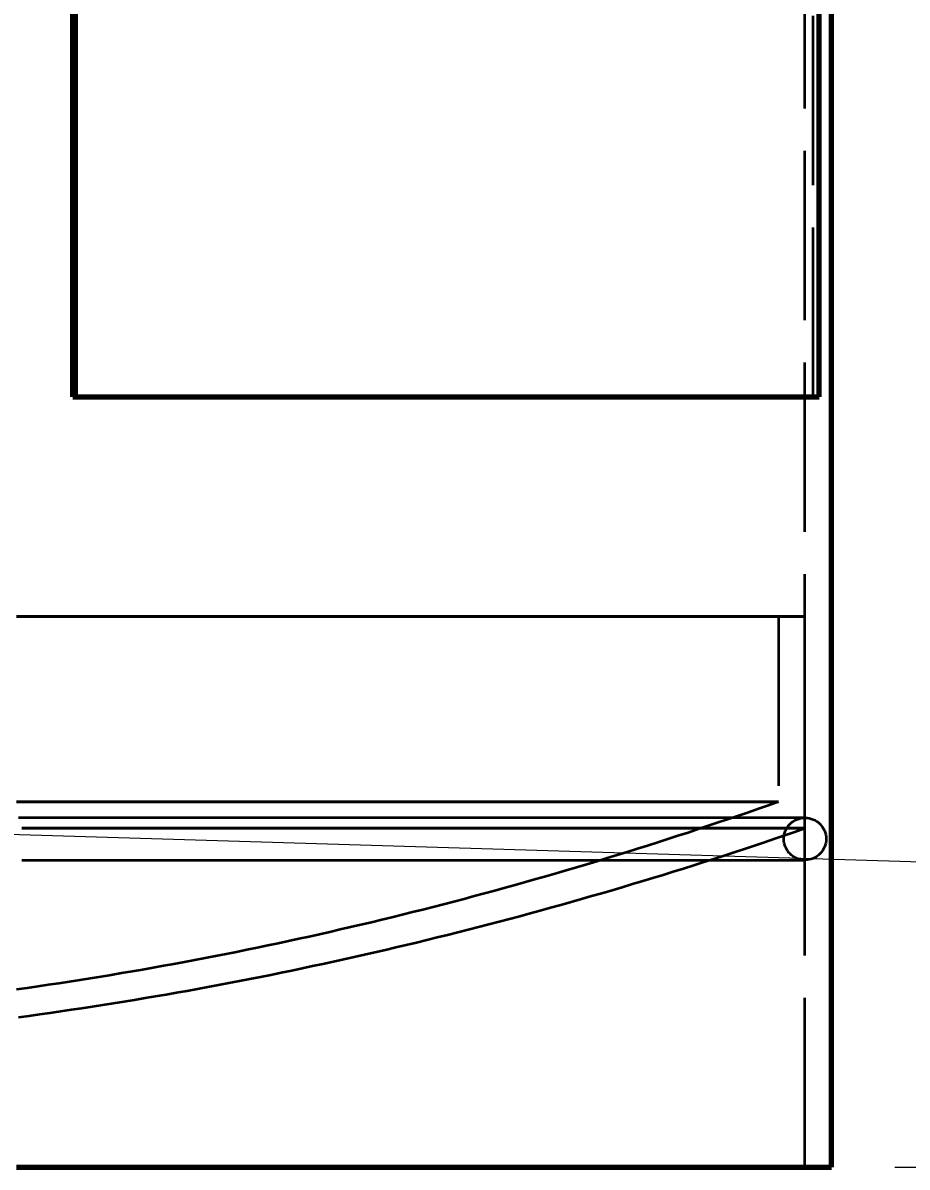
# Model space of a CAD drawing. Header units: millimetres. Extents: x 0 to 2382, y 0 to 420.
# Drawn here: x 172.67 to 193.56, y 173.36 to 200.38 of the extents above; entities that cross this region are included whole.
import ezdxf

# ---------------------------------------------------------------- set-up
doc = ezdxf.new("R2010")
doc.units = ezdxf.units.MM
doc.linetypes.add('IRAM-E-TRAZOS', pattern=[5, 4, -1])
for name, color, linetype, lineweight in [('01-VISIBLE', 7, 'CONTINUOUS', 70), ('02-OCULTA', 4, 'IRAM-E-TRAZOS', 35), ('04-COTA', 3, 'CONTINUOUS', 18), ('08-FINA', 5, 'CONTINUOUS', 18)]:
    doc.layers.add(name, color=color, linetype=linetype, lineweight=lineweight)
doc.styles.add('ISO3098', font='isocpeur.ttf')
doc.dimstyles.new('FLAMA-IRAM', dxfattribs={"dimtxt": 3.5, "dimasz": 3.5, "dimexe": 2, "dimexo": 1.5, "dimgap": 1, "dimtad": 1, "dimdec": 1, "dimtxsty": 'ISO3098', "dimblk": 'IRAM_FLECHA', "dimblk1": 'IRAM_FLECHA', "dimblk2": 'IRAM_FLECHA', "dimcen": 2.5, "dimclrd": 256, "dimclre": 256, "dimclrt": 256, "dimazin": 3, "dimtfac": 1, "dimtmove": 0, "dimatfit": 3, "dimlwd": 18, "dimlwe": 18})

# ---------------------------------------------------------------- blocks, each defined once
blk = doc.blocks.new('IRAM_FLECHA')
blk.add_solid([(0, 0), (-1, 0.125), (-1, -0.125)])

msp = doc.modelspace()

# ---------------------------------------------------------------- linework, layer by layer
at = {"layer": '01-VISIBLE'}
for p, q in [((191.77, 173.363), (191.77, 214.548)), ((173.847, 191.548), (173.847, 211.548)), ((173.911, 191.548), (173.911, 211.548)), ((191.484, 191.548), (191.484, 211.548)), ((173.847, 191.548), (173.911, 191.548))]:
    msp.add_line(p, q, dxfattribs=at)
for points in [[(173.911, 191.548), (174.162, 191.548), (174.413, 191.548), (174.664, 191.548), (174.915, 191.548), (175.166, 191.548), (175.417, 191.548), (175.668, 191.548), (175.919, 191.548), (176.17, 191.548), (176.421, 191.548), (176.672, 191.548), (176.923, 191.548), (177.174, 191.548), (177.425, 191.548), (177.676, 191.548), (177.927, 191.548), (178.178, 191.548), (178.429, 191.548), (178.68, 191.548), (178.931, 191.548), (179.183, 191.548), (179.434, 191.548), (179.685, 191.548), (179.936, 191.548), (180.187, 191.548), (180.438, 191.548), (180.689, 191.548), (180.94, 191.548), (181.191, 191.548), (181.442, 191.548), (181.693, 191.548), (181.944, 191.548), (182.195, 191.548), (182.446, 191.548), (182.697, 191.548), (182.948, 191.548), (183.199, 191.548), (183.45, 191.548), (183.701, 191.548), (183.952, 191.548), (184.203, 191.548), (184.454, 191.548), (184.705, 191.548), (184.957, 191.548), (185.208, 191.548), (185.459, 191.548), (185.71, 191.548), (185.961, 191.548), (186.212, 191.548), (186.463, 191.548), (186.714, 191.548), (186.965, 191.548), (187.216, 191.548), (187.467, 191.548), (187.718, 191.548), (187.969, 191.548), (188.22, 191.548), (188.471, 191.548), (188.722, 191.548), (188.973, 191.548), (189.224, 191.548), (189.475, 191.548), (189.726, 191.548), (189.977, 191.548), (190.228, 191.548), (190.48, 191.548), (190.731, 191.548), (190.982, 191.548), (191.233, 191.548), (191.484, 191.548)], [(172.52, 173.363), (172.77, 173.363), (173.02, 173.363), (173.27, 173.363), (173.52, 173.363), (173.77, 173.363), (174.02, 173.363), (174.27, 173.363), (174.52, 173.363), (174.77, 173.363), (175.02, 173.363), (175.27, 173.363), (175.52, 173.363), (175.77, 173.363), (176.02, 173.363), (176.27, 173.363), (176.52, 173.363), (176.77, 173.363), (177.02, 173.363), (177.27, 173.363), (177.52, 173.363), (177.77, 173.363), (178.02, 173.363), (178.27, 173.363), (178.52, 173.363), (178.77, 173.363), (179.02, 173.363), (179.27, 173.363), (179.52, 173.363), (179.77, 173.363), (180.02, 173.363), (180.27, 173.363), (180.52, 173.363), (180.77, 173.363), (181.02, 173.363), (181.27, 173.363), (181.52, 173.363), (181.77, 173.363), (182.02, 173.363), (182.27, 173.363), (182.52, 173.363), (182.77, 173.363), (183.02, 173.363), (183.27, 173.363), (183.52, 173.363), (183.77, 173.363), (184.02, 173.363), (184.27, 173.363), (184.52, 173.363), (184.77, 173.363), (185.02, 173.363), (185.27, 173.363), (185.52, 173.363), (185.77, 173.363), (186.02, 173.363), (186.27, 173.363), (186.52, 173.363), (186.77, 173.363), (187.02, 173.363), (187.27, 173.363), (187.52, 173.363), (187.77, 173.363), (188.02, 173.363), (188.27, 173.363), (188.52, 173.363), (188.77, 173.363), (189.02, 173.363), (189.27, 173.363), (189.52, 173.363), (189.77, 173.363), (190.02, 173.363), (190.27, 173.363), (190.52, 173.363), (190.77, 173.363), (191.02, 173.363), (191.27, 173.363), (191.52, 173.363), (191.77, 173.363)]]:
    msp.add_lwpolyline(points, dxfattribs=at)
at = {"layer": '02-OCULTA'}
for p, q in [((191.145, 173.363), (191.145, 301.544)), ((191.336, 191.548), (191.336, 211.548)), ((191.336, 191.548), (191.484, 191.548)), ((190.52, 186.363), (190.52, 181.988)), ((191.145, 181.363), (191.145, 186.363))]:
    msp.add_line(p, q, dxfattribs=at)
for points in [[(173.847, 191.548), (174.101, 191.548), (174.354, 191.548), (174.608, 191.548), (174.861, 191.548), (175.115, 191.548), (175.368, 191.548), (175.622, 191.548), (175.875, 191.548), (176.128, 191.548), (176.382, 191.548), (176.635, 191.548), (176.889, 191.548), (177.142, 191.548), (177.396, 191.548), (177.649, 191.548), (177.903, 191.548), (178.156, 191.548), (178.41, 191.548), (178.663, 191.548), (178.916, 191.548), (179.17, 191.548), (179.423, 191.548), (179.677, 191.548), (179.93, 191.548), (180.184, 191.548), (180.437, 191.548), (180.691, 191.548), (180.944, 191.548), (181.198, 191.548), (181.451, 191.548), (181.704, 191.548), (181.958, 191.548), (182.211, 191.548), (182.465, 191.548), (182.718, 191.548), (182.972, 191.548), (183.225, 191.548), (183.479, 191.548), (183.732, 191.548), (183.986, 191.548), (184.239, 191.548), (184.492, 191.548), (184.746, 191.548), (184.999, 191.548), (185.253, 191.548), (185.506, 191.548), (185.76, 191.548), (186.013, 191.548), (186.267, 191.548), (186.52, 191.548), (186.774, 191.548), (187.027, 191.548), (187.28, 191.548), (187.534, 191.548), (187.787, 191.548), (188.041, 191.548), (188.294, 191.548), (188.548, 191.548), (188.801, 191.548), (189.055, 191.548), (189.308, 191.548), (189.562, 191.548), (189.815, 191.548), (190.068, 191.548), (190.322, 191.548), (190.575, 191.548), (190.829, 191.548), (191.082, 191.548), (191.336, 191.548)], [(190.52, 186.363), (190.27, 186.363), (190.02, 186.363), (189.77, 186.363), (189.52, 186.363), (189.27, 186.363), (189.02, 186.363), (188.77, 186.363), (188.52, 186.363), (188.27, 186.363), (188.02, 186.363), (187.77, 186.363), (187.52, 186.363), (187.27, 186.363), (187.02, 186.363), (186.77, 186.363), (186.52, 186.363), (186.27, 186.363), (186.02, 186.363), (185.77, 186.363), (185.52, 186.363), (185.27, 186.363), (185.02, 186.363), (184.77, 186.363), (184.52, 186.363), (184.27, 186.363), (184.02, 186.363), (183.77, 186.363), (183.52, 186.363), (183.27, 186.363), (183.02, 186.363), (182.77, 186.363), (182.52, 186.363), (182.27, 186.363), (182.02, 186.363), (181.77, 186.363), (181.52, 186.363), (181.27, 186.363), (181.02, 186.363), (180.77, 186.363), (180.52, 186.363), (180.27, 186.363), (180.02, 186.363), (179.77, 186.363), (179.52, 186.363), (179.27, 186.363), (179.02, 186.363), (178.77, 186.363), (178.52, 186.363), (178.27, 186.363), (178.02, 186.363), (177.77, 186.363), (177.52, 186.363), (177.27, 186.363), (177.02, 186.363), (176.77, 186.363), (176.52, 186.363), (176.27, 186.363), (176.02, 186.363), (175.77, 186.363), (175.52, 186.363), (175.27, 186.363), (175.02, 186.363), (174.77, 186.363), (174.52, 186.363), (174.27, 186.363), (174.02, 186.363), (173.77, 186.363), (173.52, 186.363), (173.27, 186.363), (173.02, 186.363), (172.77, 186.363), (172.52, 186.363)], [(172.52, 186.363), (172.77, 186.363), (173.02, 186.363), (173.27, 186.363), (173.52, 186.363), (173.77, 186.363), (174.02, 186.363), (174.27, 186.363), (174.52, 186.363), (174.77, 186.363), (175.02, 186.363), (175.27, 186.363), (175.52, 186.363), (175.77, 186.363), (176.02, 186.363), (176.27, 186.363), (176.52, 186.363), (176.77, 186.363), (177.02, 186.363), (177.27, 186.363), (177.52, 186.363), (177.77, 186.363), (178.02, 186.363), (178.27, 186.363), (178.52, 186.363), (178.77, 186.363), (179.02, 186.363), (179.27, 186.363), (179.52, 186.363), (179.77, 186.363), (180.02, 186.363), (180.27, 186.363), (180.52, 186.363), (180.77, 186.363), (181.02, 186.363), (181.27, 186.363), (181.52, 186.363), (181.77, 186.363), (182.02, 186.363), (182.27, 186.363), (182.52, 186.363), (182.77, 186.363), (183.02, 186.363), (183.27, 186.363), (183.52, 186.363), (183.77, 186.363), (184.02, 186.363), (184.27, 186.363), (184.52, 186.363), (184.77, 186.363), (185.02, 186.363), (185.27, 186.363), (185.52, 186.363), (185.77, 186.363), (186.02, 186.363), (186.27, 186.363), (186.52, 186.363), (186.77, 186.363), (187.02, 186.363), (187.27, 186.363), (187.52, 186.363), (187.77, 186.363), (188.02, 186.363), (188.27, 186.363), (188.52, 186.363), (188.77, 186.363), (189.02, 186.363), (189.27, 186.363), (189.52, 186.363), (189.77, 186.363), (190.02, 186.363), (190.27, 186.363), (190.52, 186.363)], [(191.145, 186.363), (190.895, 186.363), (190.645, 186.363), (190.395, 186.363), (190.145, 186.363), (189.895, 186.363), (189.645, 186.363), (189.395, 186.363), (189.145, 186.363), (188.895, 186.363), (188.645, 186.363), (188.395, 186.363), (188.145, 186.363), (187.895, 186.363), (187.645, 186.363), (187.395, 186.363), (187.145, 186.363), (186.895, 186.363), (186.645, 186.363), (186.395, 186.363), (186.145, 186.363), (185.895, 186.363), (185.645, 186.363), (185.395, 186.363), (185.145, 186.363), (184.895, 186.363), (184.645, 186.363), (184.395, 186.363), (184.145, 186.363), (183.895, 186.363), (183.645, 186.363), (183.395, 186.363), (183.145, 186.363), (182.895, 186.363), (182.645, 186.363), (182.395, 186.363), (182.145, 186.363), (181.895, 186.363), (181.645, 186.363), (181.395, 186.363), (181.145, 186.363), (180.895, 186.363), (180.645, 186.363), (180.395, 186.363), (180.145, 186.363), (179.895, 186.363), (179.645, 186.363), (179.395, 186.363), (179.145, 186.363), (178.895, 186.363), (178.645, 186.363), (178.395, 186.363), (178.145, 186.363), (177.895, 186.363), (177.645, 186.363), (177.395, 186.363), (177.145, 186.363), (176.895, 186.363), (176.645, 186.363), (176.395, 186.363), (176.145, 186.363), (175.895, 186.363), (175.645, 186.363), (175.395, 186.363), (175.145, 186.363), (174.895, 186.363), (174.645, 186.363), (174.395, 186.363), (174.145, 186.363), (173.895, 186.363), (173.645, 186.363), (173.395, 186.363), (173.145, 186.363), (172.895, 186.363), (172.645, 186.363)], [(172.645, 186.363), (172.895, 186.363), (173.145, 186.363), (173.395, 186.363), (173.645, 186.363), (173.895, 186.363), (174.145, 186.363), (174.395, 186.363), (174.645, 186.363), (174.895, 186.363), (175.145, 186.363), (175.395, 186.363), (175.645, 186.363), (175.895, 186.363), (176.145, 186.363), (176.395, 186.363), (176.645, 186.363), (176.895, 186.363), (177.145, 186.363), (177.395, 186.363), (177.645, 186.363), (177.895, 186.363), (178.145, 186.363), (178.395, 186.363), (178.645, 186.363), (178.895, 186.363), (179.145, 186.363), (179.395, 186.363), (179.645, 186.363), (179.895, 186.363), (180.145, 186.363), (180.395, 186.363), (180.645, 186.363), (180.895, 186.363), (181.145, 186.363), (181.395, 186.363), (181.645, 186.363), (181.895, 186.363), (182.145, 186.363), (182.395, 186.363), (182.645, 186.363), (182.895, 186.363), (183.145, 186.363), (183.395, 186.363), (183.645, 186.363), (183.895, 186.363), (184.145, 186.363), (184.395, 186.363), (184.645, 186.363), (184.895, 186.363), (185.145, 186.363), (185.395, 186.363), (185.645, 186.363), (185.895, 186.363), (186.145, 186.363), (186.395, 186.363), (186.645, 186.363), (186.895, 186.363), (187.145, 186.363), (187.395, 186.363), (187.645, 186.363), (187.895, 186.363), (188.145, 186.363), (188.395, 186.363), (188.645, 186.363), (188.895, 186.363), (189.145, 186.363), (189.395, 186.363), (189.645, 186.363), (189.895, 186.363), (190.145, 186.363), (190.395, 186.363), (190.645, 186.363), (190.895, 186.363), (191.145, 186.363)], [(190.52, 181.988), (190.27, 181.988), (190.02, 181.988), (189.77, 181.988), (189.52, 181.988), (189.27, 181.988), (189.02, 181.988), (188.77, 181.988), (188.52, 181.988), (188.27, 181.988), (188.02, 181.988), (187.77, 181.988), (187.52, 181.988), (187.27, 181.988), (187.02, 181.988), (186.77, 181.988), (186.52, 181.988), (186.27, 181.988), (186.02, 181.988), (185.77, 181.988), (185.52, 181.988), (185.27, 181.988), (185.02, 181.988), (184.77, 181.988), (184.52, 181.988), (184.27, 181.988), (184.02, 181.988), (183.77, 181.988), (183.52, 181.988), (183.27, 181.988), (183.02, 181.988), (182.77, 181.988), (182.52, 181.988), (182.27, 181.988), (182.02, 181.988), (181.77, 181.988), (181.52, 181.988), (181.27, 181.988), (181.02, 181.988), (180.77, 181.988), (180.52, 181.988), (180.27, 181.988), (180.02, 181.988), (179.77, 181.988), (179.52, 181.988), (179.27, 181.988), (179.02, 181.988), (178.77, 181.988), (178.52, 181.988), (178.27, 181.988), (178.02, 181.988), (177.77, 181.988), (177.52, 181.988), (177.27, 181.988), (177.02, 181.988), (176.77, 181.988), (176.52, 181.988), (176.27, 181.988), (176.02, 181.988), (175.77, 181.988), (175.52, 181.988), (175.27, 181.988), (175.02, 181.988), (174.77, 181.988), (174.52, 181.988), (174.27, 181.988), (174.02, 181.988), (173.77, 181.988), (173.52, 181.988), (173.27, 181.988), (173.02, 181.988), (172.77, 181.988), (172.52, 181.988)], [(172.52, 181.988), (172.77, 181.988), (173.02, 181.988), (173.27, 181.988), (173.52, 181.988), (173.77, 181.988), (174.02, 181.988), (174.27, 181.988), (174.52, 181.988), (174.77, 181.988), (175.02, 181.988), (175.27, 181.988), (175.52, 181.988), (175.77, 181.988), (176.02, 181.988), (176.27, 181.988), (176.52, 181.988), (176.77, 181.988), (177.02, 181.988), (177.27, 181.988), (177.52, 181.988), (177.77, 181.988), (178.02, 181.988), (178.27, 181.988), (178.52, 181.988), (178.77, 181.988), (179.02, 181.988), (179.27, 181.988), (179.52, 181.988), (179.77, 181.988), (180.02, 181.988), (180.27, 181.988), (180.52, 181.988), (180.77, 181.988), (181.02, 181.988), (181.27, 181.988), (181.52, 181.988), (181.77, 181.988), (182.02, 181.988), (182.27, 181.988), (182.52, 181.988), (182.77, 181.988), (183.02, 181.988), (183.27, 181.988), (183.52, 181.988), (183.77, 181.988), (184.02, 181.988), (184.27, 181.988), (184.52, 181.988), (184.77, 181.988), (185.02, 181.988), (185.27, 181.988), (185.52, 181.988), (185.77, 181.988), (186.02, 181.988), (186.27, 181.988), (186.52, 181.988), (186.77, 181.988), (187.02, 181.988), (187.27, 181.988), (187.52, 181.988), (187.77, 181.988), (188.02, 181.988), (188.27, 181.988), (188.52, 181.988), (188.77, 181.988), (189.02, 181.988), (189.27, 181.988), (189.52, 181.988), (189.77, 181.988), (190.02, 181.988), (190.27, 181.988), (190.52, 181.988)], [(190.52, 181.988), (190.283, 181.905), (190.046, 181.822), (189.809, 181.74), (189.572, 181.659), (189.335, 181.578), (189.097, 181.497), (188.859, 181.418), (188.621, 181.339), (188.382, 181.26), (188.144, 181.183), (187.905, 181.105), (187.666, 181.029), (187.427, 180.953), (187.188, 180.878), (186.948, 180.803), (186.709, 180.729), (186.469, 180.655), (186.229, 180.582), (185.989, 180.51), (185.748, 180.439), (185.507, 180.368), (185.267, 180.297), (185.026, 180.228), (184.784, 180.159), (184.543, 180.09), (184.302, 180.022), (184.06, 179.955), (183.818, 179.889), (183.576, 179.823), (183.334, 179.758), (183.091, 179.693), (182.848, 179.629), (182.606, 179.566), (182.363, 179.503), (182.12, 179.442), (181.876, 179.38), (181.633, 179.32), (181.389, 179.26), (181.146, 179.2), (180.902, 179.142), (180.657, 179.084), (180.413, 179.027), (180.169, 178.97), (179.924, 178.914), (179.68, 178.859), (179.435, 178.804), (179.19, 178.75), (178.944, 178.697), (178.699, 178.645), (178.454, 178.593), (178.208, 178.542), (177.962, 178.491), (177.716, 178.441), (177.47, 178.392), (177.224, 178.344), (176.978, 178.296), (176.731, 178.249), (176.485, 178.203), (176.238, 178.157), (175.991, 178.112), (175.744, 178.068), (175.497, 178.024), (175.25, 177.982), (175.003, 177.939), (174.755, 177.898), (174.508, 177.857), (174.26, 177.817), (174.012, 177.778), (173.765, 177.739), (173.517, 177.702), (173.268, 177.664), (173.02, 177.628), (172.772, 177.592), (172.523, 177.557)], [(191.145, 181.613), (190.894, 181.613), (190.643, 181.613), (190.392, 181.613), (190.141, 181.613), (189.89, 181.613), (189.639, 181.613), (189.388, 181.613), (189.137, 181.613), (188.886, 181.613), (188.635, 181.613), (188.384, 181.613), (188.133, 181.613), (187.882, 181.613), (187.631, 181.613), (187.38, 181.613), (187.128, 181.613), (186.877, 181.613), (186.626, 181.613), (186.375, 181.613), (186.124, 181.613), (185.873, 181.613), (185.622, 181.613), (185.371, 181.613), (185.12, 181.613), (184.869, 181.613), (184.618, 181.613), (184.367, 181.613), (184.116, 181.613), (183.865, 181.613), (183.614, 181.613), (183.363, 181.613), (183.112, 181.613), (182.861, 181.613), (182.61, 181.613), (182.359, 181.613), (182.108, 181.613), (181.857, 181.613), (181.606, 181.613), (181.355, 181.613), (181.104, 181.613), (180.853, 181.613), (180.602, 181.613), (180.351, 181.613), (180.1, 181.613), (179.849, 181.613), (179.597, 181.613), (179.346, 181.613), (179.095, 181.613), (178.844, 181.613), (178.593, 181.613), (178.342, 181.613), (178.091, 181.613), (177.84, 181.613), (177.589, 181.613), (177.338, 181.613), (177.087, 181.613), (176.836, 181.613), (176.585, 181.613), (176.334, 181.613), (176.083, 181.613), (175.832, 181.613), (175.581, 181.613), (175.33, 181.613), (175.079, 181.613), (174.828, 181.613), (174.577, 181.613), (174.326, 181.613), (174.075, 181.613), (173.824, 181.613), (173.573, 181.613), (173.322, 181.613), (173.071, 181.613), (172.82, 181.613), (172.569, 181.613)], [(191.145, 181.613), (190.894, 181.613), (190.643, 181.613), (190.392, 181.613), (190.141, 181.613), (189.89, 181.613), (189.639, 181.613), (189.388, 181.613), (189.137, 181.613), (188.886, 181.613), (188.635, 181.613), (188.384, 181.613), (188.133, 181.613), (187.882, 181.613), (187.631, 181.613), (187.38, 181.613), (187.128, 181.613), (186.877, 181.613), (186.626, 181.613), (186.375, 181.613), (186.124, 181.613), (185.873, 181.613), (185.622, 181.613), (185.371, 181.613), (185.12, 181.613), (184.869, 181.613), (184.618, 181.613), (184.367, 181.613), (184.116, 181.613), (183.865, 181.613), (183.614, 181.613), (183.363, 181.613), (183.112, 181.613), (182.861, 181.613), (182.61, 181.613), (182.359, 181.613), (182.108, 181.613), (181.857, 181.613), (181.606, 181.613), (181.355, 181.613), (181.104, 181.613), (180.853, 181.613), (180.602, 181.613), (180.351, 181.613), (180.1, 181.613), (179.849, 181.613), (179.597, 181.613), (179.346, 181.613), (179.095, 181.613), (178.844, 181.613), (178.593, 181.613), (178.342, 181.613), (178.091, 181.613), (177.84, 181.613), (177.589, 181.613), (177.338, 181.613), (177.087, 181.613), (176.836, 181.613), (176.585, 181.613), (176.334, 181.613), (176.083, 181.613), (175.832, 181.613), (175.581, 181.613), (175.33, 181.613), (175.079, 181.613), (174.828, 181.613), (174.577, 181.613), (174.326, 181.613), (174.075, 181.613), (173.824, 181.613), (173.573, 181.613), (173.322, 181.613), (173.071, 181.613), (172.82, 181.613), (172.569, 181.613)], [(172.569, 176.905), (172.818, 176.939), (173.067, 176.973), (173.317, 177.009), (173.566, 177.044), (173.815, 177.081), (174.064, 177.118), (174.313, 177.156), (174.562, 177.195), (174.81, 177.235), (175.059, 177.275), (175.307, 177.315), (175.556, 177.357), (175.804, 177.399), (176.052, 177.442), (176.3, 177.485), (176.548, 177.529), (176.796, 177.574), (177.043, 177.62), (177.291, 177.666), (177.538, 177.713), (177.786, 177.76), (178.033, 177.808), (178.28, 177.857), (178.527, 177.907), (178.773, 177.957), (179.02, 178.008), (179.266, 178.06), (179.513, 178.112), (179.759, 178.165), (180.005, 178.218), (180.251, 178.272), (180.497, 178.327), (180.742, 178.383), (180.988, 178.439), (181.233, 178.495), (181.478, 178.553), (181.723, 178.611), (181.968, 178.67), (182.213, 178.729), (182.457, 178.789), (182.701, 178.85), (182.946, 178.911), (183.19, 178.973), (183.434, 179.035), (183.677, 179.099), (183.921, 179.163), (184.164, 179.227), (184.407, 179.292), (184.651, 179.358), (184.893, 179.424), (185.136, 179.491), (185.379, 179.559), (185.621, 179.627), (185.863, 179.696), (186.105, 179.765), (186.347, 179.835), (186.589, 179.906), (186.83, 179.977), (187.072, 180.049), (187.313, 180.122), (187.554, 180.195), (187.794, 180.268), (188.035, 180.343), (188.275, 180.418), (188.516, 180.493), (188.756, 180.569), (188.995, 180.646), (189.235, 180.723), (189.474, 180.801), (189.714, 180.88), (189.953, 180.959), (190.192, 181.038), (190.43, 181.119), (190.669, 181.199), (190.907, 181.281), (191.145, 181.363)], [(191.145, 181.363), (190.895, 181.363), (190.645, 181.363), (190.395, 181.363), (190.145, 181.363), (189.895, 181.363), (189.645, 181.363), (189.395, 181.363), (189.145, 181.363), (188.895, 181.363), (188.645, 181.363), (188.395, 181.363), (188.145, 181.363), (187.895, 181.363), (187.645, 181.363), (187.395, 181.363), (187.145, 181.363), (186.895, 181.363), (186.645, 181.363), (186.395, 181.363), (186.145, 181.363), (185.895, 181.363), (185.645, 181.363), (185.395, 181.363), (185.145, 181.363), (184.895, 181.363), (184.645, 181.363), (184.395, 181.363), (184.145, 181.363), (183.895, 181.363), (183.645, 181.363), (183.395, 181.363), (183.145, 181.363), (182.895, 181.363), (182.645, 181.363), (182.395, 181.363), (182.145, 181.363), (181.895, 181.363), (181.645, 181.363), (181.395, 181.363), (181.145, 181.363), (180.895, 181.363), (180.645, 181.363), (180.395, 181.363), (180.145, 181.363), (179.895, 181.363), (179.645, 181.363), (179.395, 181.363), (179.145, 181.363), (178.895, 181.363), (178.645, 181.363), (178.395, 181.363), (178.145, 181.363), (177.895, 181.363), (177.645, 181.363), (177.395, 181.363), (177.145, 181.363), (176.895, 181.363), (176.645, 181.363), (176.395, 181.363), (176.145, 181.363), (175.895, 181.363), (175.645, 181.363), (175.395, 181.363), (175.145, 181.363), (174.895, 181.363), (174.645, 181.363), (174.395, 181.363), (174.145, 181.363), (173.895, 181.363), (173.645, 181.363), (173.395, 181.363), (173.145, 181.363), (172.895, 181.363), (172.645, 181.363)], [(172.645, 181.363), (172.895, 181.363), (173.145, 181.363), (173.395, 181.363), (173.645, 181.363), (173.895, 181.363), (174.145, 181.363), (174.395, 181.363), (174.645, 181.363), (174.895, 181.363), (175.145, 181.363), (175.395, 181.363), (175.645, 181.363), (175.895, 181.363), (176.145, 181.363), (176.395, 181.363), (176.645, 181.363), (176.895, 181.363), (177.145, 181.363), (177.395, 181.363), (177.645, 181.363), (177.895, 181.363), (178.145, 181.363), (178.395, 181.363), (178.645, 181.363), (178.895, 181.363), (179.145, 181.363), (179.395, 181.363), (179.645, 181.363), (179.895, 181.363), (180.145, 181.363), (180.395, 181.363), (180.645, 181.363), (180.895, 181.363), (181.145, 181.363), (181.395, 181.363), (181.645, 181.363), (181.895, 181.363), (182.145, 181.363), (182.395, 181.363), (182.645, 181.363), (182.895, 181.363), (183.145, 181.363), (183.395, 181.363), (183.645, 181.363), (183.895, 181.363), (184.145, 181.363), (184.395, 181.363), (184.645, 181.363), (184.895, 181.363), (185.145, 181.363), (185.395, 181.363), (185.645, 181.363), (185.895, 181.363), (186.145, 181.363), (186.395, 181.363), (186.645, 181.363), (186.895, 181.363), (187.145, 181.363), (187.395, 181.363), (187.645, 181.363), (187.895, 181.363), (188.145, 181.363), (188.395, 181.363), (188.645, 181.363), (188.895, 181.363), (189.145, 181.363), (189.395, 181.363), (189.645, 181.363), (189.895, 181.363), (190.145, 181.363), (190.395, 181.363), (190.645, 181.363), (190.895, 181.363), (191.145, 181.363)], [(172.645, 180.613), (172.895, 180.613), (173.145, 180.613), (173.395, 180.613), (173.645, 180.613), (173.895, 180.613), (174.145, 180.613), (174.395, 180.613), (174.645, 180.613), (174.895, 180.613), (175.145, 180.613), (175.395, 180.613), (175.645, 180.613), (175.895, 180.613), (176.145, 180.613), (176.395, 180.613), (176.645, 180.613), (176.895, 180.613), (177.145, 180.613), (177.395, 180.613), (177.645, 180.613), (177.895, 180.613), (178.145, 180.613), (178.395, 180.613), (178.645, 180.613), (178.895, 180.613), (179.145, 180.613), (179.395, 180.613), (179.645, 180.613), (179.895, 180.613), (180.145, 180.613), (180.395, 180.613), (180.645, 180.613), (180.895, 180.613), (181.145, 180.613), (181.395, 180.613), (181.645, 180.613), (181.895, 180.613), (182.145, 180.613), (182.395, 180.613), (182.645, 180.613), (182.895, 180.613), (183.145, 180.613), (183.395, 180.613), (183.645, 180.613), (183.895, 180.613), (184.145, 180.613), (184.395, 180.613), (184.645, 180.613), (184.895, 180.613), (185.145, 180.613), (185.395, 180.613), (185.645, 180.613), (185.895, 180.613), (186.145, 180.613), (186.395, 180.613), (186.645, 180.613), (186.895, 180.613), (187.145, 180.613), (187.395, 180.613), (187.645, 180.613), (187.895, 180.613), (188.145, 180.613), (188.395, 180.613), (188.645, 180.613), (188.895, 180.613), (189.145, 180.613), (189.395, 180.613), (189.645, 180.613), (189.895, 180.613), (190.145, 180.613), (190.395, 180.613), (190.645, 180.613), (190.895, 180.613), (191.145, 180.613)], [(172.645, 180.613), (172.895, 180.613), (173.145, 180.613), (173.395, 180.613), (173.645, 180.613), (173.895, 180.613), (174.145, 180.613), (174.395, 180.613), (174.645, 180.613), (174.895, 180.613), (175.145, 180.613), (175.395, 180.613), (175.645, 180.613), (175.895, 180.613), (176.145, 180.613), (176.395, 180.613), (176.645, 180.613), (176.895, 180.613), (177.145, 180.613), (177.395, 180.613), (177.645, 180.613), (177.895, 180.613), (178.145, 180.613), (178.395, 180.613), (178.645, 180.613), (178.895, 180.613), (179.145, 180.613), (179.395, 180.613), (179.645, 180.613), (179.895, 180.613), (180.145, 180.613), (180.395, 180.613), (180.645, 180.613), (180.895, 180.613), (181.145, 180.613), (181.395, 180.613), (181.645, 180.613), (181.895, 180.613), (182.145, 180.613), (182.395, 180.613), (182.645, 180.613), (182.895, 180.613), (183.145, 180.613), (183.395, 180.613), (183.645, 180.613), (183.895, 180.613), (184.145, 180.613), (184.395, 180.613), (184.645, 180.613), (184.895, 180.613), (185.145, 180.613), (185.395, 180.613), (185.645, 180.613), (185.895, 180.613), (186.145, 180.613), (186.395, 180.613), (186.645, 180.613), (186.895, 180.613), (187.145, 180.613), (187.395, 180.613), (187.645, 180.613), (187.895, 180.613), (188.145, 180.613), (188.395, 180.613), (188.645, 180.613), (188.895, 180.613), (189.145, 180.613), (189.395, 180.613), (189.645, 180.613), (189.895, 180.613), (190.145, 180.613), (190.395, 180.613), (190.645, 180.613), (190.895, 180.613), (191.145, 180.613)], [(191.77, 173.363), (191.52, 173.363), (191.27, 173.363), (191.02, 173.363), (190.77, 173.363), (190.52, 173.363), (190.27, 173.363), (190.02, 173.363), (189.77, 173.363), (189.52, 173.363), (189.27, 173.363), (189.02, 173.363), (188.77, 173.363), (188.52, 173.363), (188.27, 173.363), (188.02, 173.363), (187.77, 173.363), (187.52, 173.363), (187.27, 173.363), (187.02, 173.363), (186.77, 173.363), (186.52, 173.363), (186.27, 173.363), (186.02, 173.363), (185.77, 173.363), (185.52, 173.363), (185.27, 173.363), (185.02, 173.363), (184.77, 173.363), (184.52, 173.363), (184.27, 173.363), (184.02, 173.363), (183.77, 173.363), (183.52, 173.363), (183.27, 173.363), (183.02, 173.363), (182.77, 173.363), (182.52, 173.363), (182.27, 173.363), (182.02, 173.363), (181.77, 173.363), (181.52, 173.363), (181.27, 173.363), (181.02, 173.363), (180.77, 173.363), (180.52, 173.363), (180.27, 173.363), (180.02, 173.363), (179.77, 173.363), (179.52, 173.363), (179.27, 173.363), (179.02, 173.363), (178.77, 173.363), (178.52, 173.363), (178.27, 173.363), (178.02, 173.363), (177.77, 173.363), (177.52, 173.363), (177.27, 173.363), (177.02, 173.363), (176.77, 173.363), (176.52, 173.363), (176.27, 173.363), (176.02, 173.363), (175.77, 173.363), (175.52, 173.363), (175.27, 173.363), (175.02, 173.363), (174.77, 173.363), (174.52, 173.363), (174.27, 173.363), (174.02, 173.363), (173.77, 173.363), (173.52, 173.363), (173.27, 173.363), (173.02, 173.363), (172.77, 173.363), (172.52, 173.363)], [(191.145, 173.363), (190.895, 173.363), (190.645, 173.363), (190.395, 173.363), (190.145, 173.363), (189.895, 173.363), (189.645, 173.363), (189.395, 173.363), (189.145, 173.363), (188.895, 173.363), (188.645, 173.363), (188.395, 173.363), (188.145, 173.363), (187.895, 173.363), (187.645, 173.363), (187.395, 173.363), (187.145, 173.363), (186.895, 173.363), (186.645, 173.363), (186.395, 173.363), (186.145, 173.363), (185.895, 173.363), (185.645, 173.363), (185.395, 173.363), (185.145, 173.363), (184.895, 173.363), (184.645, 173.363), (184.395, 173.363), (184.145, 173.363), (183.895, 173.363), (183.645, 173.363), (183.395, 173.363), (183.145, 173.363), (182.895, 173.363), (182.645, 173.363), (182.395, 173.363), (182.145, 173.363), (181.895, 173.363), (181.645, 173.363), (181.395, 173.363), (181.145, 173.363), (180.895, 173.363), (180.645, 173.363), (180.395, 173.363), (180.145, 173.363), (179.895, 173.363), (179.645, 173.363), (179.395, 173.363), (179.145, 173.363), (178.895, 173.363), (178.645, 173.363), (178.395, 173.363), (178.145, 173.363), (177.895, 173.363), (177.645, 173.363), (177.395, 173.363), (177.145, 173.363), (176.895, 173.363), (176.645, 173.363), (176.395, 173.363), (176.145, 173.363), (175.895, 173.363), (175.645, 173.363), (175.395, 173.363), (175.145, 173.363), (174.895, 173.363), (174.645, 173.363), (174.395, 173.363), (174.145, 173.363), (173.895, 173.363), (173.645, 173.363), (173.395, 173.363), (173.145, 173.363), (172.895, 173.363), (172.645, 173.363)], [(172.645, 173.363), (172.895, 173.363), (173.145, 173.363), (173.395, 173.363), (173.645, 173.363), (173.895, 173.363), (174.145, 173.363), (174.395, 173.363), (174.645, 173.363), (174.895, 173.363), (175.145, 173.363), (175.395, 173.363), (175.645, 173.363), (175.895, 173.363), (176.145, 173.363), (176.395, 173.363), (176.645, 173.363), (176.895, 173.363), (177.145, 173.363), (177.395, 173.363), (177.645, 173.363), (177.895, 173.363), (178.145, 173.363), (178.395, 173.363), (178.645, 173.363), (178.895, 173.363), (179.145, 173.363), (179.395, 173.363), (179.645, 173.363), (179.895, 173.363), (180.145, 173.363), (180.395, 173.363), (180.645, 173.363), (180.895, 173.363), (181.145, 173.363), (181.395, 173.363), (181.645, 173.363), (181.895, 173.363), (182.145, 173.363), (182.395, 173.363), (182.645, 173.363), (182.895, 173.363), (183.145, 173.363), (183.395, 173.363), (183.645, 173.363), (183.895, 173.363), (184.145, 173.363), (184.395, 173.363), (184.645, 173.363), (184.895, 173.363), (185.145, 173.363), (185.395, 173.363), (185.645, 173.363), (185.895, 173.363), (186.145, 173.363), (186.395, 173.363), (186.645, 173.363), (186.895, 173.363), (187.145, 173.363), (187.395, 173.363), (187.645, 173.363), (187.895, 173.363), (188.145, 173.363), (188.395, 173.363), (188.645, 173.363), (188.895, 173.363), (189.145, 173.363), (189.395, 173.363), (189.645, 173.363), (189.895, 173.363), (190.145, 173.363), (190.395, 173.363), (190.645, 173.363), (190.895, 173.363), (191.145, 173.363)]]:
    msp.add_lwpolyline(points, dxfattribs=at)
msp.add_circle((191.145, 181.113), 0.5, dxfattribs=at)
at = {"layer": '08-FINA'}
msp.add_line((229.407, 179.484), (171.62, 181.238), dxfattribs=at)

# ---------------------------------------------------------------- dimensions: what is measured, and where the dimension line sits
at = {"layer": '04-COTA'}
msp.add_linear_dim(base=(224.405, 173.363), p1=(191.77, 173.363), p2=(191.77, 223.1), angle=90, dimstyle='FLAMA-IRAM', override={"dimlfac": 2}, dxfattribs=at).render()

doc.saveas('drawing.dxf')
